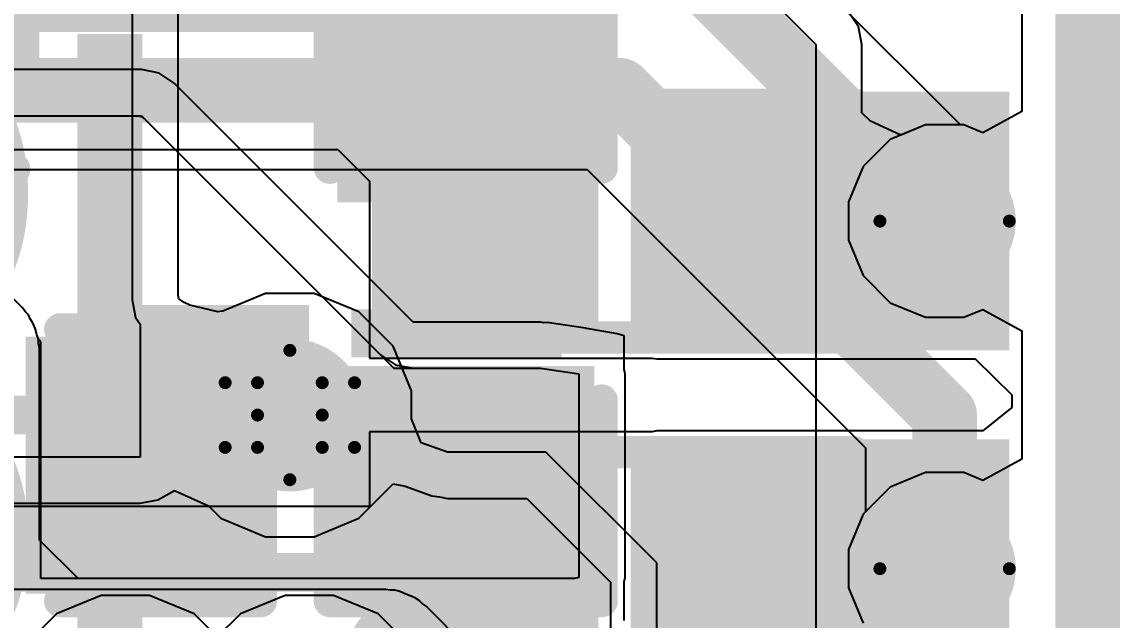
# Model space of a CAD drawing. Header units: inches. Extents: x -10 to 344, y -7 to 75.
# Drawn here: x 55.816 to 60.127, y 3.602 to 5.951 of the extents above; entities that cross this region are included whole.
import ezdxf

# ---------------------------------------------------------------- set-up
doc = ezdxf.new("R2010")
doc.units = ezdxf.units.IN
for name, color, linetype in [('Board Outline', 216, 'Continuous'), ('Bottom Layer', 5, 'Continuous'), ('Bottom Overlay', 54, 'Continuous'), ('Bottom Paste', 16, 'Continuous'), ('Bottom Solder', 6, 'Continuous'), ('Drill Drawing', 1, 'Continuous'), ('Mid Layer 1', 16, 'Continuous'), ('Mid Layer 2', 76, 'Continuous'), ('Top Layer', 1, 'Continuous'), ('Top Overlay', 2, 'Continuous'), ('Top Paste', 8, 'Continuous'), ('Top Solder', 216, 'Continuous'), ('Via Holes', 16, 'Continuous')]:
    doc.layers.add(name, color=color, linetype=linetype)
doc.styles.add('Arial_Bold', font='', dxfattribs={"height": 0.2})
doc.styles.get('Arial_Bold').set_extended_font_data('Arial', bold=True)

# ---------------------------------------------------------------- blocks, each defined once
blk = doc.blocks.new('C___0603_B_24')
at = {"layer": 'Bottom Layer'}
for points in [[(-1.143, -0.4445), (-1.143, 0.4445), (-0.381, 0.4445), (-0.381, -0.4445)], [(0.381, -0.4445), (0.381, 0.4445), (1.143, 0.4445), (1.143, -0.4445)]]:
    blk.add_hatch(color=5, dxfattribs=at).paths.add_polyline_path(points)
at = {"layer": 'Bottom Paste'}
for points in [[(-1.143, -0.4445), (-1.143, 0.4445), (-0.381, 0.4445), (-0.381, -0.4445)], [(0.381, -0.4445), (0.381, 0.4445), (1.143, 0.4445), (1.143, -0.4445)]]:
    blk.add_hatch(color=16, dxfattribs=at).paths.add_polyline_path(points)
at = {"layer": 'Bottom Solder'}
for points in [[(-1.203, -0.5045), (-1.203, 0.5045), (-0.321, 0.5045), (-0.321, -0.5045)], [(0.321, -0.5045), (0.321, 0.5045), (1.203, 0.5045), (1.203, -0.5045)]]:
    blk.add_hatch(color=6, dxfattribs=at).paths.add_polyline_path(points)
at = {"layer": 'Bottom Overlay'}
for points in [[(-1.2446, 0.5334, 0.127, 0.127, 0), (-0.4572, 0.5334, 0.127, 0.127, 0)], [(-1.2446, 0.5334, 0.127, 0.127, 0), (-1.2446, -0.5334, 0.127, 0.127, 0)], [(0.4572, 0.5334, 0.127, 0.127, 0), (1.2446, 0.5334, 0.127, 0.127, 0)], [(1.2446, 0.5334, 0.127, 0.127, 0), (1.2446, -0.5334, 0.127, 0.127, 0)], [(-1.2446, -0.5334, 0.127, 0.127, 0), (-0.4572, -0.5334, 0.127, 0.127, 0)], [(0.4572, -0.5334, 0.127, 0.127, 0), (1.2446, -0.5334, 0.127, 0.127, 0)]]:
    blk.add_lwpolyline(points, format="xyseb", dxfattribs=at)
for points in [[(-1.2764, 0.5334, 0.0635, 0.0635, 1), (-1.2128, 0.5334, 0.0635, 0.0635, 1)], [(-1.2764, 0.5334, 0.0635, 0.0635, 1), (-1.2128, 0.5334, 0.0635, 0.0635, 1)], [(-0.4889, 0.5334, 0.0635, 0.0635, 1), (-0.4254, 0.5334, 0.0635, 0.0635, 1)], [(0.4254, 0.5334, 0.0635, 0.0635, 1), (0.4889, 0.5334, 0.0635, 0.0635, 1)], [(1.2128, 0.5334, 0.0635, 0.0635, 1), (1.2764, 0.5334, 0.0635, 0.0635, 1)], [(1.2128, 0.5334, 0.0635, 0.0635, 1), (1.2764, 0.5334, 0.0635, 0.0635, 1)], [(-1.2764, -0.5334, 0.0635, 0.0635, 1), (-1.2128, -0.5334, 0.0635, 0.0635, 1)], [(-1.2764, -0.5334, 0.0635, 0.0635, 1), (-1.2128, -0.5334, 0.0635, 0.0635, 1)], [(-0.4889, -0.5334, 0.0635, 0.0635, 1), (-0.4254, -0.5334, 0.0635, 0.0635, 1)], [(0.4254, -0.5334, 0.0635, 0.0635, 1), (0.4889, -0.5334, 0.0635, 0.0635, 1)], [(1.2128, -0.5334, 0.0635, 0.0635, 1), (1.2764, -0.5334, 0.0635, 0.0635, 1)], [(1.2128, -0.5334, 0.0635, 0.0635, 1), (1.2764, -0.5334, 0.0635, 0.0635, 1)]]:
    blk.add_lwpolyline(points, format="xyseb", close=True, dxfattribs=at)
blk = doc.blocks.new('32_QFN__5_5__B_27')
at = {"layer": 'Bottom Solder'}
blk.add_hatch(color=6, dxfattribs=at).paths.add_polyline_path([(-2.8866, -1.5234), (-1.9834, -1.5234), (-1.9834, -1.9766), (-2.8866, -1.9766)])
at = {"layer": 'Bottom Overlay'}
for points in [[(-3.1716, -1.623, 0.127, 0.127, 0), (-3.1716, -1.877, 0.127, 0.127, 0)], [(-3.0446, -1.75, 0.127, 0.127, 0), (-3.1716, -1.877, 0.127, 0.127, 0)]]:
    blk.add_lwpolyline(points, format="xyseb", dxfattribs=at)
blk.add_lwpolyline([(-3.2033, -1.877, 0.0635, 0.0635, 1), (-3.1398, -1.877, 0.0635, 0.0635, 1)], format="xyseb", close=True, dxfattribs=at)
blk.add_lwpolyline([(-3.2033, -1.877, 0.0635, 0.0635, 1), (-3.1398, -1.877, 0.0635, 0.0635, 1)], format="xyseb", close=True, dxfattribs=at)
blk = doc.blocks.new('LED_0402_78')
at = {"layer": 'Top Layer'}
for points in [[(-0.785, 0.36), (-0.165, 0.36), (-0.165, -0.36), (-0.785, -0.36)], [(0.165, 0.36), (0.785, 0.36), (0.785, -0.36), (0.165, -0.36)]]:
    blk.add_hatch(color=1, dxfattribs=at).paths.add_polyline_path(points)
at = {"layer": 'Top Overlay'}
blk.add_hatch(color=2, dxfattribs=at).paths.add_polyline_path([(0.9398, -0.508), (1.5494, -0.508), (1.5494, 0.508), (0.9398, 0.508)])
at = {"layer": 'Top Paste'}
for points in [[(-0.785, 0.36), (-0.165, 0.36), (-0.165, -0.36), (-0.785, -0.36)], [(0.165, 0.36), (0.785, 0.36), (0.785, -0.36), (0.165, -0.36)]]:
    blk.add_hatch(color=8, dxfattribs=at).paths.add_polyline_path(points)
at = {"layer": 'Top Solder'}
for points in [[(-0.8866, 0.4616), (-0.0634, 0.4616), (-0.0634, -0.4616), (-0.8866, -0.4616)], [(0.0634, 0.4616), (0.8866, 0.4616), (0.8866, -0.4616), (0.0634, -0.4616)]]:
    blk.add_hatch(color=216, dxfattribs=at).paths.add_polyline_path(points)
at = {"layer": 'Top Overlay'}
for points in [[(-0.889, 0.4572, 0.127, 0.127, 0), (0.9398, 0.4572, 0.127, 0.127, 0)], [(-0.889, -0.4572, 0.127, 0.127, 0), (-0.889, 0.4572, 0.127, 0.127, 0)], [(0.9398, -0.4572, 0.127, 0.127, 0), (0.9398, 0.4572, 0.127, 0.127, 0)], [(-0.889, -0.4572, 0.127, 0.127, 0), (0.9398, -0.4572, 0.127, 0.127, 0)]]:
    blk.add_lwpolyline(points, format="xyseb", dxfattribs=at)
for points in [[(-0.9207, 0.4572, 0.0635, 0.0635, 1), (-0.8572, 0.4572, 0.0635, 0.0635, 1)], [(-0.9207, 0.4572, 0.0635, 0.0635, 1), (-0.8572, 0.4572, 0.0635, 0.0635, 1)], [(0.908, 0.4572, 0.0635, 0.0635, 1), (0.9715, 0.4572, 0.0635, 0.0635, 1)], [(0.908, 0.4572, 0.0635, 0.0635, 1), (0.9715, 0.4572, 0.0635, 0.0635, 1)], [(-0.9207, -0.4572, 0.0635, 0.0635, 1), (-0.8572, -0.4572, 0.0635, 0.0635, 1)], [(-0.9207, -0.4572, 0.0635, 0.0635, 1), (-0.8572, -0.4572, 0.0635, 0.0635, 1)], [(0.908, -0.4572, 0.0635, 0.0635, 1), (0.9715, -0.4572, 0.0635, 0.0635, 1)], [(0.908, -0.4572, 0.0635, 0.0635, 1), (0.9715, -0.4572, 0.0635, 0.0635, 1)]]:
    blk.add_lwpolyline(points, format="xyseb", close=True, dxfattribs=at)
blk = doc.blocks.new('LED_0402_79')
at = {"layer": 'Top Layer'}
for points in [[(-0.785, 0.36), (-0.165, 0.36), (-0.165, -0.36), (-0.785, -0.36)], [(0.165, 0.36), (0.785, 0.36), (0.785, -0.36), (0.165, -0.36)]]:
    blk.add_hatch(color=1, dxfattribs=at).paths.add_polyline_path(points)
at = {"layer": 'Top Overlay'}
blk.add_hatch(color=2, dxfattribs=at).paths.add_polyline_path([(0.9398, -0.508), (1.5494, -0.508), (1.5494, 0.508), (0.9398, 0.508)])
at = {"layer": 'Top Paste'}
for points in [[(-0.785, 0.36), (-0.165, 0.36), (-0.165, -0.36), (-0.785, -0.36)], [(0.165, 0.36), (0.785, 0.36), (0.785, -0.36), (0.165, -0.36)]]:
    blk.add_hatch(color=8, dxfattribs=at).paths.add_polyline_path(points)
at = {"layer": 'Top Solder'}
for points in [[(-0.8866, 0.4616), (-0.0634, 0.4616), (-0.0634, -0.4616), (-0.8866, -0.4616)], [(0.0634, 0.4616), (0.8866, 0.4616), (0.8866, -0.4616), (0.0634, -0.4616)]]:
    blk.add_hatch(color=216, dxfattribs=at).paths.add_polyline_path(points)
at = {"layer": 'Top Overlay'}
for points in [[(-0.889, 0.4572, 0.127, 0.127, 0), (0.9398, 0.4572, 0.127, 0.127, 0)], [(-0.889, -0.4572, 0.127, 0.127, 0), (-0.889, 0.4572, 0.127, 0.127, 0)], [(0.9398, -0.4572, 0.127, 0.127, 0), (0.9398, 0.4572, 0.127, 0.127, 0)], [(-0.889, -0.4572, 0.127, 0.127, 0), (0.9398, -0.4572, 0.127, 0.127, 0)]]:
    blk.add_lwpolyline(points, format="xyseb", dxfattribs=at)
for points in [[(-0.9207, 0.4572, 0.0635, 0.0635, 1), (-0.8572, 0.4572, 0.0635, 0.0635, 1)], [(-0.9207, 0.4572, 0.0635, 0.0635, 1), (-0.8572, 0.4572, 0.0635, 0.0635, 1)], [(0.908, 0.4572, 0.0635, 0.0635, 1), (0.9715, 0.4572, 0.0635, 0.0635, 1)], [(0.908, 0.4572, 0.0635, 0.0635, 1), (0.9715, 0.4572, 0.0635, 0.0635, 1)], [(-0.9207, -0.4572, 0.0635, 0.0635, 1), (-0.8572, -0.4572, 0.0635, 0.0635, 1)], [(-0.9207, -0.4572, 0.0635, 0.0635, 1), (-0.8572, -0.4572, 0.0635, 0.0635, 1)], [(0.908, -0.4572, 0.0635, 0.0635, 1), (0.9715, -0.4572, 0.0635, 0.0635, 1)], [(0.908, -0.4572, 0.0635, 0.0635, 1), (0.9715, -0.4572, 0.0635, 0.0635, 1)]]:
    blk.add_lwpolyline(points, format="xyseb", close=True, dxfattribs=at)
blk = doc.blocks.new('C___0603_B_92')
at = {"layer": 'Bottom Layer'}
for points in [[(-1.143, -0.4445), (-1.143, 0.4445), (-0.381, 0.4445), (-0.381, -0.4445)], [(0.381, -0.4445), (0.381, 0.4445), (1.143, 0.4445), (1.143, -0.4445)]]:
    blk.add_hatch(color=5, dxfattribs=at).paths.add_polyline_path(points)
at = {"layer": 'Bottom Paste'}
for points in [[(-1.143, -0.4445), (-1.143, 0.4445), (-0.381, 0.4445), (-0.381, -0.4445)], [(0.381, -0.4445), (0.381, 0.4445), (1.143, 0.4445), (1.143, -0.4445)]]:
    blk.add_hatch(color=16, dxfattribs=at).paths.add_polyline_path(points)
at = {"layer": 'Bottom Solder'}
for points in [[(-1.203, -0.5045), (-1.203, 0.5045), (-0.321, 0.5045), (-0.321, -0.5045)], [(0.321, -0.5045), (0.321, 0.5045), (1.203, 0.5045), (1.203, -0.5045)]]:
    blk.add_hatch(color=6, dxfattribs=at).paths.add_polyline_path(points)
at = {"layer": 'Bottom Overlay'}
for points in [[(-1.2446, 0.5334, 0.127, 0.127, 0), (-1.2446, -0.5334, 0.127, 0.127, 0)], [(-0.4572, 0.5334, 0.127, 0.127, 0), (-1.2446, 0.5334, 0.127, 0.127, 0)], [(1.2446, 0.5334, 0.127, 0.127, 0), (0.4572, 0.5334, 0.127, 0.127, 0)], [(1.2446, 0.5334, 0.127, 0.127, 0), (1.2446, -0.5334, 0.127, 0.127, 0)], [(-0.4572, -0.5334, 0.127, 0.127, 0), (-1.2446, -0.5334, 0.127, 0.127, 0)], [(1.2446, -0.5334, 0.127, 0.127, 0), (0.4572, -0.5334, 0.127, 0.127, 0)]]:
    blk.add_lwpolyline(points, format="xyseb", dxfattribs=at)
for points in [[(-1.2764, 0.5334, 0.0635, 0.0635, 1), (-1.2128, 0.5334, 0.0635, 0.0635, 1)], [(-1.2764, 0.5334, 0.0635, 0.0635, 1), (-1.2128, 0.5334, 0.0635, 0.0635, 1)], [(-0.4889, 0.5334, 0.0635, 0.0635, 1), (-0.4254, 0.5334, 0.0635, 0.0635, 1)], [(0.4254, 0.5334, 0.0635, 0.0635, 1), (0.4889, 0.5334, 0.0635, 0.0635, 1)], [(1.2128, 0.5334, 0.0635, 0.0635, 1), (1.2764, 0.5334, 0.0635, 0.0635, 1)], [(1.2128, 0.5334, 0.0635, 0.0635, 1), (1.2764, 0.5334, 0.0635, 0.0635, 1)], [(-1.2764, -0.5334, 0.0635, 0.0635, 1), (-1.2128, -0.5334, 0.0635, 0.0635, 1)], [(-1.2764, -0.5334, 0.0635, 0.0635, 1), (-1.2128, -0.5334, 0.0635, 0.0635, 1)], [(-0.4889, -0.5334, 0.0635, 0.0635, 1), (-0.4254, -0.5334, 0.0635, 0.0635, 1)], [(0.4254, -0.5334, 0.0635, 0.0635, 1), (0.4889, -0.5334, 0.0635, 0.0635, 1)], [(1.2128, -0.5334, 0.0635, 0.0635, 1), (1.2764, -0.5334, 0.0635, 0.0635, 1)], [(1.2128, -0.5334, 0.0635, 0.0635, 1), (1.2764, -0.5334, 0.0635, 0.0635, 1)]]:
    blk.add_lwpolyline(points, format="xyseb", close=True, dxfattribs=at)

msp = doc.modelspace()

# ---------------------------------------------------------------- hatches: boundary and pattern name
at = {"layer": 'Bottom Layer'}
h = msp.add_hatch(color=5, dxfattribs=at)
edge = h.paths.add_edge_path()
edge.add_arc((59.4384, 5.1688), 0.2, 0, 360)
h = msp.add_hatch(color=5, dxfattribs=at)
edge = h.paths.add_edge_path()
edge.add_arc((56.868, 4.4072), 0.3, 0, 360)
h = msp.add_hatch(color=5, dxfattribs=at)
edge = h.paths.add_edge_path()
edge.add_arc((59.4384, 3.8038), 0.2, 0, 360)
at = {"layer": 'Mid Layer 1'}
h = msp.add_hatch(color=16, dxfattribs=at)
edge = h.paths.add_edge_path()
edge.add_arc((59.4384, 5.1688), 0.2, 0, 360)
h = msp.add_hatch(color=16, dxfattribs=at)
edge = h.paths.add_edge_path()
edge.add_arc((56.868, 4.4072), 0.3, 0, 360)
h = msp.add_hatch(color=16, dxfattribs=at)
edge = h.paths.add_edge_path()
edge.add_arc((59.4384, 3.8038), 0.2, 0, 360)
at = {"layer": 'Mid Layer 2'}
h = msp.add_hatch(color=76, dxfattribs=at)
edge = h.paths.add_edge_path()
edge.add_arc((59.4384, 5.1688), 0.2, 0, 360)
h = msp.add_hatch(color=76, dxfattribs=at)
edge = h.paths.add_edge_path()
edge.add_arc((56.868, 4.4072), 0.3, 0, 360)
h = msp.add_hatch(color=76, dxfattribs=at)
edge = h.paths.add_edge_path()
edge.add_arc((59.4384, 3.8038), 0.2, 0, 360)
at = {"layer": 'Top Layer'}
for points in [[(58.308, 4.8088), (59.6743, 4.8088), (59.6743, 5.5288), (58.308, 5.5288)], [(58.308, 3.4438), (59.6743, 3.4438), (59.6743, 4.1638), (58.308, 4.1638)]]:
    msp.add_hatch(color=1, dxfattribs=at).paths.add_polyline_path(points)
h = msp.add_hatch(color=1, dxfattribs=at)
edge = h.paths.add_edge_path()
edge.add_arc((59.4384, 5.1688), 0.2, 0, 360)
h = msp.add_hatch(color=1, dxfattribs=at)
edge = h.paths.add_edge_path()
edge.add_arc((56.868, 4.4072), 0.3, 0, 360)
h = msp.add_hatch(color=1, dxfattribs=at)
edge = h.paths.add_edge_path()
edge.add_arc((59.4384, 3.8038), 0.2, 0, 360)
at = {"layer": 'Via Holes'}
h = msp.add_hatch(color=7, dxfattribs=at)
edge = h.paths.add_edge_path()
edge.add_arc((59.4384, 5.1688), 0.1, 0, 360)
h = msp.add_hatch(color=7, dxfattribs=at)
edge = h.paths.add_edge_path()
edge.add_arc((56.868, 4.4072), 0.15, 0, 360)
h = msp.add_hatch(color=7, dxfattribs=at)
edge = h.paths.add_edge_path()
edge.add_arc((59.4384, 3.8038), 0.1, 0, 360)

# ---------------------------------------------------------------- linework, layer by layer
at = {"layer": 'Board Outline'}
msp.add_lwpolyline([(60, 30, 0.254, 0.254, 0), (60, 0, 0.254, 0.254, 0)], format="xyseb", dxfattribs=at)
at = {"layer": 'Bottom Layer'}
for p, q in [((58.3353, 6.4602), (58.9325, 5.863)), ((59.7411, 6.0654), (59.7411, 5.5995)), ((59.1, 5.9324), (59.0607, 5.9912)), ((59.1138, 5.863), (59.1, 5.9324)), ((58.9325, 5.863), (58.9325, 2.5385)), ((59.1138, 5.594), (59.1138, 5.863)), ((55.9613, 5.7637), (55.5957, 5.7637)), ((56.2856, 5.7637), (55.9613, 5.7637)), ((55.9613, 5.7637), (55.9613, 5.7637)), ((56.3549, 5.7499), (56.2856, 5.7637)), ((56.4138, 5.7106), (56.3549, 5.7499)), ((57.3519, 4.7725), (56.4138, 5.7106)), ((55.8189, 4.8289), (54.9762, 5.6717)), ((55.8189, 4.8289), (54.9762, 5.6717)), ((55.3557, 5.5824), (55.9613, 5.5824)), ((55.3557, 5.5824), (55.9613, 5.5824)), ((55.9613, 5.5824), (55.9613, 5.5824)), ((55.9613, 5.5824), (56.2677, 5.5824)), ((55.9613, 5.5824), (55.9613, 5.5824)), ((55.9613, 5.5824), (56.2856, 5.5824)), ((56.2677, 5.5824), (56.2842, 5.5791)), ((56.2842, 5.5791), (56.2982, 5.5698)), ((56.2856, 5.5824), (57.2768, 4.5912)), ((56.2982, 5.5698), (57.2237, 4.6443)), ((59.1479, 5.5617), (59.1138, 5.594)), ((59.2662, 5.5064), (59.1479, 5.5617)), ((59.7411, 5.5995), (59.5887, 5.5155)), ((59.3632, 5.5466), (59.2662, 5.5064)), ((59.5135, 5.5466), (59.3632, 5.5466)), ((59.5887, 5.5155), (59.5135, 5.5466)), ((55.8289, 4.814), (55.8189, 4.8289)), ((55.8289, 4.814), (55.8189, 4.8289)), ((55.8415, 4.8014), (55.8289, 4.814)), ((55.8415, 4.8014), (55.8289, 4.814)), ((55.8483, 4.7849), (55.8415, 4.8014)), ((55.8483, 4.7849), (55.8415, 4.8014)), ((55.8582, 4.7701), (55.8483, 4.7849)), ((55.8582, 4.7701), (55.8483, 4.7849)), ((55.8584, 4.7691), (55.8582, 4.7701)), ((55.8584, 4.7691), (55.8582, 4.7701)), ((55.8703, 4.7405), (55.8584, 4.7691)), ((55.8703, 4.7405), (55.8584, 4.7691)), ((57.8524, 4.7725), (57.3519, 4.7725)), ((57.8654, 4.7699), (57.8524, 4.7725)), ((57.8786, 4.7706), (57.8654, 4.7699)), ((58.0292, 4.7486), (57.8786, 4.7706)), ((58.0317, 4.7477), (58.0292, 4.7486)), ((58.0344, 4.7477), (58.0317, 4.7477)), ((58.1523, 4.7261), (58.0344, 4.7477)), ((55.8709, 4.7396), (55.8703, 4.7405)), ((55.8709, 4.7396), (55.8703, 4.7405)), ((55.8743, 4.7221), (55.8709, 4.7396)), ((55.8743, 4.7221), (55.8709, 4.7396)), ((55.8812, 4.7057), (55.8743, 4.7221)), ((55.8812, 4.7057), (55.8743, 4.7221)), ((55.8812, 4.6878), (55.8812, 4.7057)), ((55.8812, 4.7047), (55.8812, 4.7057)), ((55.8903, 4.6956), (55.8812, 4.7047)), ((58.1808, 4.7182), (58.1523, 4.7261)), ((58.1808, 4.5867), (58.1808, 4.7182)), ((55.8847, 4.6702), (55.8812, 4.6878)), ((55.8847, 3.9158), (55.8847, 4.6702)), ((55.8903, 3.7657), (55.8903, 4.6956)), ((57.2237, 4.6443), (57.2825, 4.605)), ((57.2768, 4.5912), (57.8524, 4.5912)), ((57.2825, 4.605), (57.3519, 4.5912)), ((57.3519, 4.5912), (57.8524, 4.5912)), ((57.8524, 4.5912), (58.003, 4.5692)), ((57.8524, 4.5912), (58.003, 4.5692)), ((58.1843, 4.5692), (58.1808, 4.5867)), ((58.003, 4.5692), (58.003, 4.4168)), ((58.003, 4.5692), (58.003, 4.5692)), ((58.003, 4.5692), (58.003, 3.7692)), ((58.1843, 3.7692), (58.1843, 4.5692)), ((58.003, 4.4168), (58.003, 3.7692)), ((56.0371, 3.7657), (55.8847, 3.9158)), ((57.9851, 3.7657), (55.8903, 3.7657)), ((57.9851, 3.7657), (56.0371, 3.7657)), ((58.003, 3.7692), (57.9851, 3.7657)), ((58.003, 3.7692), (57.9851, 3.7657)), ((58.1808, 3.7517), (58.1843, 3.7692)), ((58.1808, 3.6006), (58.1808, 3.7517))]:
    msp.add_line(p, q, dxfattribs=at)
at = {"layer": 'Drill Drawing'}
for points in [[(59.6924, 5.1688, 0.0508, 0.0508, 1), (59.1844, 5.1688, 0.0508, 0.0508, 1)], [(59.1717, 5.1688, 0.0254, 0.0254, 1), (59.1971, 5.1688, 0.0254, 0.0254, 1)], [(59.6797, 5.1688, 0.0254, 0.0254, 1), (59.7051, 5.1688, 0.0254, 0.0254, 1)], [(56.8553, 4.6612, 0.0254, 0.0254, 1), (56.8807, 4.6612, 0.0254, 0.0254, 1)], [(56.8553, 4.6612, 0.0254, 0.0254, 1), (56.8807, 4.6612, 0.0254, 0.0254, 1)], [(56.6013, 4.5342, 0.0254, 0.0254, 1), (56.6267, 4.5342, 0.0254, 0.0254, 1)], [(56.6013, 4.5342, 0.0254, 0.0254, 1), (56.6267, 4.5342, 0.0254, 0.0254, 1)], [(56.7283, 4.5342, 0.0254, 0.0254, 1), (56.7537, 4.5342, 0.0254, 0.0254, 1)], [(56.7283, 4.5342, 0.0254, 0.0254, 1), (56.7537, 4.5342, 0.0254, 0.0254, 1)], [(56.9823, 4.5342, 0.0254, 0.0254, 1), (57.0077, 4.5342, 0.0254, 0.0254, 1)], [(56.9823, 4.5342, 0.0254, 0.0254, 1), (57.0077, 4.5342, 0.0254, 0.0254, 1)], [(57.1093, 4.5342, 0.0254, 0.0254, 1), (57.1347, 4.5342, 0.0254, 0.0254, 1)], [(57.1093, 4.5342, 0.0254, 0.0254, 1), (57.1347, 4.5342, 0.0254, 0.0254, 1)], [(56.7283, 4.4072, 0.0254, 0.0254, 1), (56.7537, 4.4072, 0.0254, 0.0254, 1)], [(56.7283, 4.4072, 0.0254, 0.0254, 1), (56.7537, 4.4072, 0.0254, 0.0254, 1)], [(56.9823, 4.4072, 0.0254, 0.0254, 1), (57.0077, 4.4072, 0.0254, 0.0254, 1)], [(56.9823, 4.4072, 0.0254, 0.0254, 1), (57.0077, 4.4072, 0.0254, 0.0254, 1)], [(56.6013, 4.2802, 0.0254, 0.0254, 1), (56.6267, 4.2802, 0.0254, 0.0254, 1)], [(56.6013, 4.2802, 0.0254, 0.0254, 1), (56.6267, 4.2802, 0.0254, 0.0254, 1)], [(56.7283, 4.2802, 0.0254, 0.0254, 1), (56.7537, 4.2802, 0.0254, 0.0254, 1)], [(56.7283, 4.2802, 0.0254, 0.0254, 1), (56.7537, 4.2802, 0.0254, 0.0254, 1)], [(56.9823, 4.2802, 0.0254, 0.0254, 1), (57.0077, 4.2802, 0.0254, 0.0254, 1)], [(56.9823, 4.2802, 0.0254, 0.0254, 1), (57.0077, 4.2802, 0.0254, 0.0254, 1)], [(57.1093, 4.2802, 0.0254, 0.0254, 1), (57.1347, 4.2802, 0.0254, 0.0254, 1)], [(57.1093, 4.2802, 0.0254, 0.0254, 1), (57.1347, 4.2802, 0.0254, 0.0254, 1)], [(56.8553, 4.1532, 0.0254, 0.0254, 1), (56.8807, 4.1532, 0.0254, 0.0254, 1)], [(56.8553, 4.1532, 0.0254, 0.0254, 1), (56.8807, 4.1532, 0.0254, 0.0254, 1)], [(59.6924, 3.8038, 0.0508, 0.0508, 1), (59.1844, 3.8038, 0.0508, 0.0508, 1)], [(59.1717, 3.8038, 0.0254, 0.0254, 1), (59.1971, 3.8038, 0.0254, 0.0254, 1)], [(59.6797, 3.8038, 0.0254, 0.0254, 1), (59.7051, 3.8038, 0.0254, 0.0254, 1)]]:
    msp.add_lwpolyline(points, format="xyseb", close=True, dxfattribs=at)
for points in [[(56.741, 4.5342, 0.0508, 0.0508, 0), (56.868, 4.6612, 0.0508, 0.0508, 0)], [(56.868, 4.6612, 0.0508, 0.0508, 0), (56.995, 4.5342, 0.0508, 0.0508, 0)], [(56.614, 4.5342, 0.0508, 0.0508, 0), (56.741, 4.4072, 0.0508, 0.0508, 0)], [(56.614, 4.5342, 0.0508, 0.0508, 0), (56.741, 4.5342, 0.0508, 0.0508, 0)], [(56.995, 4.5342, 0.0508, 0.0508, 0), (57.122, 4.5342, 0.0508, 0.0508, 0)], [(56.995, 4.4072, 0.0508, 0.0508, 0), (57.122, 4.5342, 0.0508, 0.0508, 0)], [(56.614, 4.2802, 0.0508, 0.0508, 0), (56.741, 4.4072, 0.0508, 0.0508, 0)], [(56.995, 4.4072, 0.0508, 0.0508, 0), (57.122, 4.2802, 0.0508, 0.0508, 0)], [(56.614, 4.2802, 0.0508, 0.0508, 0), (56.741, 4.2802, 0.0508, 0.0508, 0)], [(56.741, 4.2802, 0.0508, 0.0508, 0), (56.868, 4.1532, 0.0508, 0.0508, 0)], [(56.868, 4.1532, 0.0508, 0.0508, 0), (56.995, 4.2802, 0.0508, 0.0508, 0)], [(56.995, 4.2802, 0.0508, 0.0508, 0), (57.122, 4.2802, 0.0508, 0.0508, 0)]]:
    msp.add_lwpolyline(points, format="xyseb", dxfattribs=at)
at = {"layer": 'Mid Layer 1'}
for p, q in [((59.5001, 5.5466), (58.6501, 6.3966)), ((59.7411, 6.0654), (59.7411, 5.5995)), ((59.7411, 5.5995), (59.5887, 5.5155)), ((59.5135, 5.5466), (59.5001, 5.5466)), ((59.5887, 5.5155), (59.5135, 5.5466)), ((54.7121, 5.3714), (58.0347, 5.3714)), ((58.0347, 5.3714), (59.1276, 4.2785)), ((59.1276, 4.2785), (59.1276, 4.0273)), ((59.1181, 4.0178), (59.0606, 3.8789)), ((59.1276, 4.0273), (59.1181, 4.0178)), ((59.0606, 3.8789), (59.0606, 3.7286)), ((59.0606, 3.7286), (59.1181, 3.5898)), ((56.1269, 3.6988), (55.9513, 3.6261)), ((56.317, 3.6988), (56.1269, 3.6988)), ((56.4926, 3.6261), (56.317, 3.6988)), ((56.8492, 3.6988), (56.6736, 3.6261)), ((57.0393, 3.6988), (56.8492, 3.6988)), ((57.2149, 3.6261), (57.0393, 3.6988)), ((55.9513, 3.6261), (55.8169, 3.4916)), ((56.5831, 3.5356), (56.4926, 3.6261)), ((56.6736, 3.6261), (56.5831, 3.5356)), ((57.3493, 3.4916), (57.2149, 3.6261))]:
    msp.add_line(p, q, dxfattribs=at)
for points in [[(58.4303, 6.1769, 0.254, 0.254, 0), (59.4384, 5.1688, 0.254, 0.254, 0)], [(52.9539, 5.6822, 0.254, 0.254, 0), (58.1634, 5.6822, 0.254, 0.254, 0)], [(58.1634, 5.6822, 0.254, 0.254, 0), (59.4384, 4.4072, 0.254, 0.254, 0)], [(59.4384, 3.8038, 0.254, 0.254, 0), (59.4384, 4.4072, 0.254, 0.254, 0)]]:
    msp.add_lwpolyline(points, format="xyseb", dxfattribs=at)
for points in [[(58.0999, 5.6822, 0.127, 0.127, 1), (58.2269, 5.6822, 0.127, 0.127, 1)], [(58.0999, 5.6822, 0.127, 0.127, 1), (58.2269, 5.6822, 0.127, 0.127, 1)], [(59.3749, 5.1688, 0.127, 0.127, 1), (59.5019, 5.1688, 0.127, 0.127, 1)], [(59.3749, 4.4072, 0.127, 0.127, 1), (59.5019, 4.4072, 0.127, 0.127, 1)], [(59.3749, 4.4072, 0.127, 0.127, 1), (59.5019, 4.4072, 0.127, 0.127, 1)], [(59.3749, 3.8038, 0.127, 0.127, 1), (59.5019, 3.8038, 0.127, 0.127, 1)]]:
    msp.add_lwpolyline(points, format="xyseb", close=True, dxfattribs=at)
at = {"layer": 'Mid Layer 2'}
for p, q in [((56.2484, 10.466), (56.2484, 4.8601)), ((56.4297, 4.878), (56.4297, 10.379)), ((59.7411, 6.0654), (59.7411, 5.5995)), ((59.7411, 5.5995), (59.5887, 5.5155)), ((59.3632, 5.5466), (59.2244, 5.4891)), ((59.5135, 5.5466), (59.3632, 5.5466)), ((59.5887, 5.5155), (59.5135, 5.5466)), ((59.2244, 5.4891), (59.1181, 5.3828)), ((59.1181, 5.3828), (59.0606, 5.2439)), ((59.0606, 5.2439), (59.0606, 5.0936)), ((59.0606, 5.0936), (59.1181, 4.9548)), ((59.1181, 4.9548), (59.2244, 4.8485)), ((56.4327, 4.8631), (56.4297, 4.878)), ((56.773, 4.885), (56.6047, 4.8153)), ((56.9631, 4.885), (56.773, 4.885)), ((57.1387, 4.8123), (56.9631, 4.885)), ((56.2484, 4.8601), (56.2622, 4.7908)), ((56.4534, 4.849), (56.4327, 4.8631)), ((56.4755, 4.8392), (56.4534, 4.849)), ((56.5856, 4.813), (56.4755, 4.8392)), ((59.2244, 4.8485), (59.3632, 4.791)), ((56.2622, 4.7908), (56.2801, 4.7639)), ((56.6026, 4.8148), (56.5856, 4.813)), ((56.6047, 4.8153), (56.6026, 4.8148)), ((57.2731, 4.6779), (57.1387, 4.8123)), ((59.3632, 4.791), (59.5135, 4.791)), ((59.5135, 4.791), (59.5887, 4.8221)), ((59.5887, 4.8221), (59.7411, 4.738)), ((56.2801, 4.7639), (56.2801, 4.242)), ((59.7411, 4.738), (59.7411, 4.2345)), ((57.3458, 4.5023), (57.2731, 4.6779)), ((57.3458, 4.3929), (57.3458, 4.5023)), ((57.383, 4.2987), (57.3458, 4.3929)), ((57.4866, 4.261), (57.383, 4.2987)), ((56.2801, 4.242), (53.3643, 4.242)), ((57.8732, 4.261), (57.4866, 4.261)), ((58.308, 3.8262), (57.8732, 4.261)), ((59.7411, 4.2345), (59.5887, 4.1505)), ((59.3632, 4.1816), (59.2244, 4.1241)), ((59.5135, 4.1816), (59.3632, 4.1816)), ((59.5887, 4.1505), (59.5135, 4.1816)), ((56.3495, 4.0745), (56.4154, 4.1106)), ((56.4154, 4.1106), (56.5492, 4.0503)), ((57.1387, 4.0022), (57.2731, 4.1366)), ((57.2731, 4.1366), (57.3211, 4.1283)), ((57.3211, 4.1283), (57.4247, 4.0906)), ((59.2244, 4.1241), (59.1181, 4.0178)), ((53.3643, 4.0607), (56.2801, 4.0607)), ((56.2801, 4.0607), (56.3495, 4.0745)), ((57.4247, 4.0906), (57.4558, 4.0858)), ((57.4558, 4.0858), (57.4866, 4.0797)), ((57.4866, 4.0797), (57.7981, 4.0797)), ((57.7981, 4.0797), (58.1267, 3.7511)), ((56.5492, 4.0503), (56.5974, 4.0022)), ((59.1181, 4.0178), (59.0606, 3.8789)), ((56.5974, 4.0022), (56.773, 3.9294)), ((56.9631, 3.9294), (57.1387, 4.0022)), ((56.773, 3.9294), (56.9631, 3.9294)), ((59.0606, 3.8789), (59.0606, 3.7286)), ((58.308, 3.2313), (58.308, 3.8262)), ((58.1267, 3.7511), (58.1267, 3.2313)), ((57.2441, 3.7226), (51.5871, 3.7226)), ((57.2616, 3.7191), (57.2441, 3.7226)), ((57.2795, 3.7191), (57.2616, 3.7191)), ((57.296, 3.7158), (57.2795, 3.7191)), ((57.3125, 3.709), (57.296, 3.7158)), ((57.296, 3.7158), (57.296, 3.7158)), ((57.3135, 3.7088), (57.3125, 3.709)), ((57.3143, 3.7082), (57.3135, 3.7088)), ((57.343, 3.6963), (57.3143, 3.7082)), ((59.0606, 3.7286), (59.1181, 3.5898)), ((57.344, 3.6961), (57.343, 3.6963)), ((57.3448, 3.6956), (57.344, 3.6961)), ((57.3613, 3.6887), (57.3448, 3.6956)), ((57.3753, 3.6794), (57.3613, 3.6887)), ((57.3879, 3.6668), (57.3753, 3.6794)), ((57.4028, 3.6568), (57.3879, 3.6668)), ((57.6401, 3.4195), (57.4028, 3.6568))]:
    msp.add_line(p, q, dxfattribs=at)
at = {"layer": 'Top Layer'}
for p, q in [((54.7074, 5.4498), (57.056, 5.4498)), ((57.056, 5.4498), (57.1802, 5.3255)), ((57.1802, 5.3255), (57.1802, 4.631)), ((57.1802, 4.631), (58.2905, 4.631)), ((58.2905, 4.631), (58.308, 4.6275)), ((58.308, 4.6275), (59.5586, 4.6275)), ((59.5586, 4.6275), (59.7016, 4.4864)), ((59.7016, 4.4864), (59.7016, 4.4375)), ((59.7016, 4.4375), (59.5887, 4.3451)), ((58.2905, 4.3416), (57.1802, 4.3416)), ((57.1802, 4.3416), (57.1802, 4.0482)), ((58.308, 4.3451), (58.2905, 4.3416)), ((59.5887, 4.3451), (58.308, 4.3451)), ((57.1802, 4.0482), (55.6962, 4.0482))]:
    msp.add_line(p, q, dxfattribs=at)
for points in [[(57.1599, 5.9881, 0.1524, 0.1524, 0), (57.668, 6.4962, 0.1524, 0.1524, 0)], [(53.4678, 5.9881, 0.1524, 0.1524, 0), (57.1599, 5.9881, 0.1524, 0.1524, 0)], [(53.5888, 5.7087, 0.1524, 0.1524, 0), (57.1632, 5.7087, 0.1524, 0.1524, 0)], [(57.1632, 5.7087, 0.1524, 0.1524, 0), (57.4194, 5.4526, 0.1524, 0.1524, 0)], [(57.4194, 5.4526, 0.1524, 0.1524, 0), (57.4342, 5.4526, 0.1524, 0.1524, 0)], [(57.4342, 5.4526, 0.1524, 0.1524, 0), (57.668, 5.2188, 0.1524, 0.1524, 0)], [(57.668, 5.1688, 0.1524, 0.1524, 0), (57.668, 5.2188, 0.1524, 0.1524, 0)], [(58.618, 5.1688, 0.254, 0.254, 0), (59.0828, 5.1688, 0.254, 0.254, 0)], [(55.4729, 4.4072, 0.1524, 0.1524, 0), (56.868, 4.4072, 0.1524, 0.1524, 0)], [(58.618, 3.8038, 0.254, 0.254, 0), (59.0828, 3.8038, 0.254, 0.254, 0)], [(57.6534, 3.7892, 0.1524, 0.1524, 0), (57.668, 3.8038, 0.1524, 0.1524, 0)], [(55.6962, 3.7892, 0.1524, 0.1524, 0), (57.6534, 3.7892, 0.1524, 0.1524, 0)]]:
    msp.add_lwpolyline(points, format="xyseb", dxfattribs=at)
for points in [[(57.1218, 5.9881, 0.0762, 0.0762, 1), (57.198, 5.9881, 0.0762, 0.0762, 1)], [(57.1218, 5.9881, 0.0762, 0.0762, 1), (57.198, 5.9881, 0.0762, 0.0762, 1)], [(57.1251, 5.7087, 0.0762, 0.0762, 1), (57.2013, 5.7087, 0.0762, 0.0762, 1)], [(57.1251, 5.7087, 0.0762, 0.0762, 1), (57.2013, 5.7087, 0.0762, 0.0762, 1)], [(57.3813, 5.4526, 0.0762, 0.0762, 1), (57.4575, 5.4526, 0.0762, 0.0762, 1)], [(57.3813, 5.4526, 0.0762, 0.0762, 1), (57.4575, 5.4526, 0.0762, 0.0762, 1)], [(57.3961, 5.4526, 0.0762, 0.0762, 1), (57.4723, 5.4526, 0.0762, 0.0762, 1)], [(57.3961, 5.4526, 0.0762, 0.0762, 1), (57.4723, 5.4526, 0.0762, 0.0762, 1)], [(57.6299, 5.2188, 0.0762, 0.0762, 1), (57.7061, 5.2188, 0.0762, 0.0762, 1)], [(57.6299, 5.2188, 0.0762, 0.0762, 1), (57.7061, 5.2188, 0.0762, 0.0762, 1)], [(58.5545, 5.1688, 0.127, 0.127, 1), (58.6815, 5.1688, 0.127, 0.127, 1)], [(59.0193, 5.1688, 0.127, 0.127, 1), (59.1463, 5.1688, 0.127, 0.127, 1)], [(57.6299, 5.1688, 0.0762, 0.0762, 1), (57.7061, 5.1688, 0.0762, 0.0762, 1)], [(56.8299, 4.4072, 0.0762, 0.0762, 1), (56.9061, 4.4072, 0.0762, 0.0762, 1)], [(58.5545, 3.8038, 0.127, 0.127, 1), (58.6815, 3.8038, 0.127, 0.127, 1)], [(59.0193, 3.8038, 0.127, 0.127, 1), (59.1463, 3.8038, 0.127, 0.127, 1)], [(57.6299, 3.8038, 0.0762, 0.0762, 1), (57.7061, 3.8038, 0.0762, 0.0762, 1)], [(57.6153, 3.7892, 0.0762, 0.0762, 1), (57.6915, 3.7892, 0.0762, 0.0762, 1)], [(57.6153, 3.7892, 0.0762, 0.0762, 1), (57.6915, 3.7892, 0.0762, 0.0762, 1)]]:
    msp.add_lwpolyline(points, format="xyseb", close=True, dxfattribs=at)

# ---------------------------------------------------------------- block references
for name, p, rotation in [('32_QFN__5_5__B_27', (53.9085, 8.5452), 90), ('C___0603_B_24', (57.5585, 4.9214), 90), ('C___0603_B_92', (55.5093, 4.2102), 180)]:
    msp.add_blockref(name, p, dxfattribs=dict(rotation=rotation))
for name, p in [('LED_0402_79', (58.143, 5.1688)), ('LED_0402_78', (58.143, 3.8038))]:
    msp.add_blockref(name, p)

# ---------------------------------------------------------------- texts
at = {"layer": 'Top Overlay', "style": 'Arial_Bold'}
for s, p in [('DL1', (54.6335, 4.6334)), ('DL2', (54.6335, 3.2853))]:
    msp.add_text(s, height=1.27, rotation=360, dxfattribs=at).set_placement(p)

doc.saveas('drawing.dxf')
